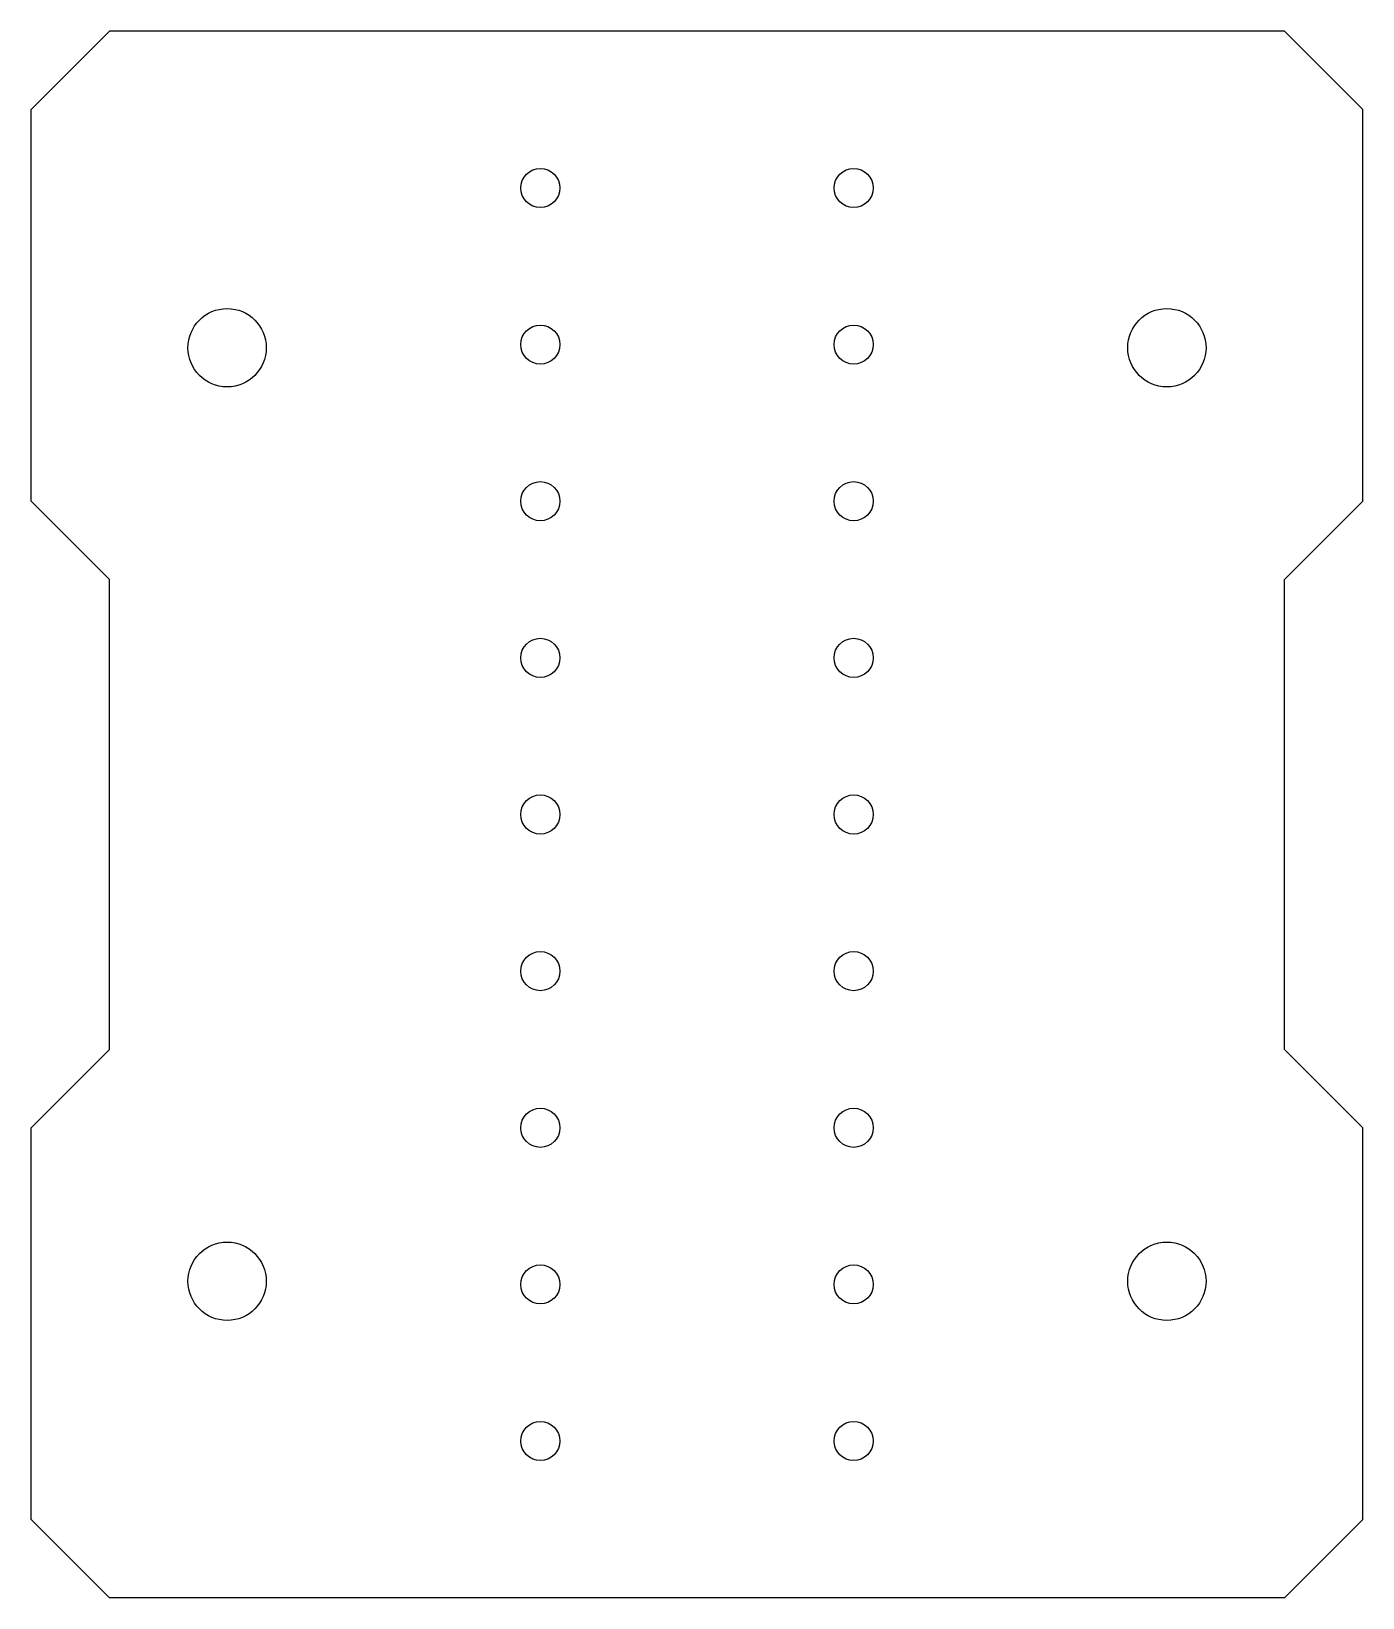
# Model space of a CAD drawing. Extents: x -42 to 43, y -50 to 50.
import ezdxf

# ---------------------------------------------------------------- set-up
doc = ezdxf.new("R2010")
doc.units = 0
doc.header["$MEASUREMENT"] = 0
doc.layers.add('VISIBLE', color=7, linetype='CONTINUOUS')

msp = doc.modelspace()

# ---------------------------------------------------------------- linework, layer by layer
at = {"layer": 'VISIBLE'}
for p, q in [((37.5, 50), (-37.5, 50)), ((42.5, 45), (37.5, 50)), ((-37.5, 50), (-42.5, 45)), ((42.5, 20), (42.5, 45)), ((-42.5, 20), (-42.5, 45)), ((-42.5, 20), (-37.5, 15)), ((37.5, 15), (42.5, 20)), ((-37.5, -15), (-37.5, 15)), ((37.5, -15), (37.5, 15)), ((-37.5, -15), (-42.5, -20)), ((42.5, -20), (37.5, -15)), ((-42.5, -45), (-42.5, -20)), ((42.5, -45), (42.5, -20)), ((37.5, -50), (42.5, -45)), ((-42.5, -45), (-37.5, -50)), ((37.5, -50), (-37.5, -50))]:
    msp.add_line(p, q, dxfattribs=at)
for centre, radius in [((-10, 40), 1.25), ((10, 40), 1.25), ((-30, 29.8), 2.5), ((30, 29.8), 2.5), ((-10, 30), 1.25), ((10, 30), 1.25), ((-10, 20), 1.25), ((10, 20), 1.25), ((-10, 10), 1.25), ((10, 10), 1.25), ((-10, 0), 1.25), ((10, 0), 1.25), ((-10, -10), 1.25), ((10, -10), 1.25), ((-10, -20), 1.25), ((10, -20), 1.25), ((-30, -29.8), 2.5), ((30, -29.8), 2.5), ((-10, -30), 1.25), ((10, -30), 1.25), ((-10, -40), 1.25), ((10, -40), 1.25)]:
    msp.add_circle(centre, radius, dxfattribs=at)

doc.saveas('drawing.dxf')
